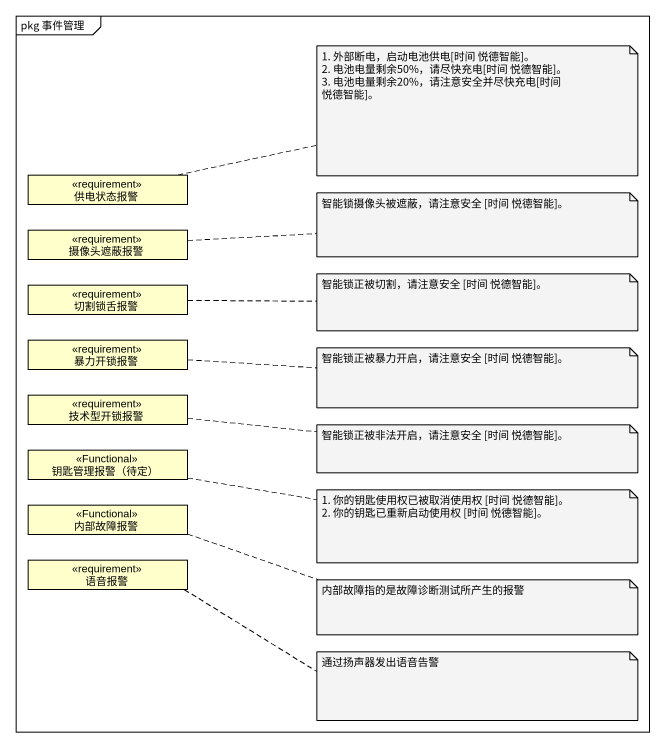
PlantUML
@startuml
mainframe pkg 事件管理
hide circle
hide empty members
class 供电状态报警 <<requirement>>
class 摄像头遮蔽报警 <<requirement>>
class 切割锁舌报警 <<requirement>>
class 暴力开锁报警 <<requirement>>
class 技术型开锁报警 <<requirement>>
class "钥匙管理报警（待定）" as 钥匙管理报警_待定 <<Functional>>
class 内部故障报警 <<Functional>>
class 语音报警 <<requirement>>
note right of 供电状态报警
  1. 外部断电，启动电池供电[时间 悦德智能]。
  2. 电池电量剩余50%，请尽快充电[时间 悦德智能]。
  3. 电池电量剩余20%，请注意安全并尽快充电[时间 悦德智能]。
end note
note right of 摄像头遮蔽报警 : 智能锁摄像头被遮蔽，请注意安全 [时间 悦德智能]。
note right of 切割锁舌报警 : 智能锁正被切割，请注意安全 [时间 悦德智能]。
note right of 暴力开锁报警 : 智能锁正被暴力开启，请注意安全 [时间 悦德智能]。
note right of 技术型开锁报警 : 智能锁正被非法开启，请注意安全 [时间 悦德智能]。
note right of 钥匙管理报警_待定
  1. 你的钥匙使用权已被取消使用权 [时间 悦德智能]。
  2. 你的钥匙已重新启动使用权 [时间 悦德智能]。
end note
note right of 内部故障报警 : 内部故障指的是故障诊断测试所产生的报警
note right of 语音报警 : 通过扬声器发出语音告警
@enduml
